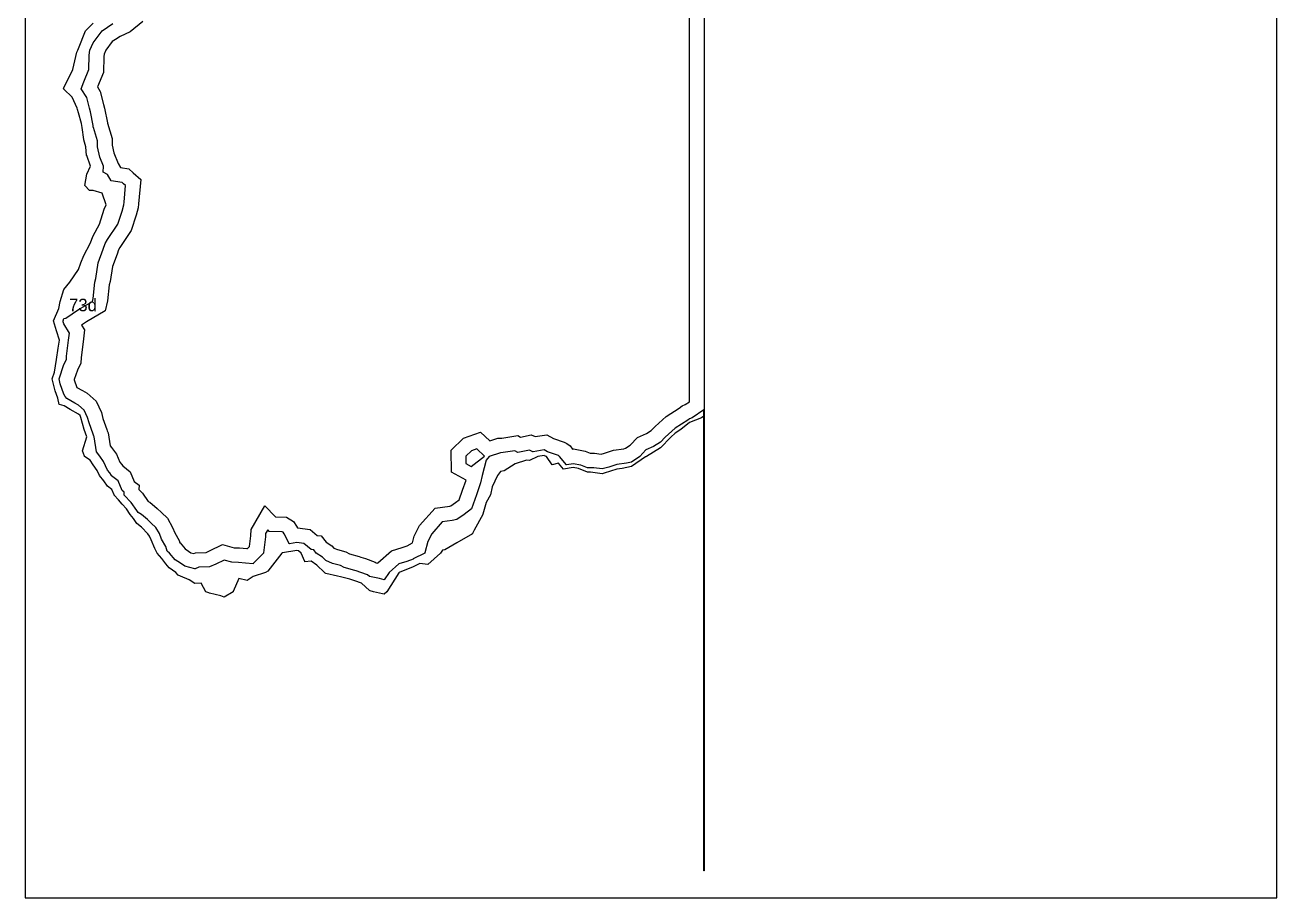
# Model space of a CAD drawing. Header units: millimetres. Extents: x 0 to 600, y 0 to 900.
# Drawn here: x 0 to 600, y 0 to 418 of the extents above; entities that cross this region are included whole.
import ezdxf
from ezdxf.enums import TextEntityAlignment as Align

# ---------------------------------------------------------------- set-up
doc = ezdxf.new("R2010")
doc.units = ezdxf.units.MM
for name, color, linetype in [('CORTE', 1, 'Continuous'), ('GRABADO', 5, 'Continuous'), ('HOJA', 8, 'Continuous')]:
    doc.layers.add(name, color=color, linetype=linetype)

msp = doc.modelspace()

# ---------------------------------------------------------------- linework, layer by layer
at = {"layer": 'CORTE'}
for points in [[(325.5, 545.49), (325.5, 13.38), (325.5, 13), (325.35, 13), (325.35, 230.74), (324.2, 229.99), (324.19, 229.98), (318.49, 227.73), (314.24, 224.33), (314.23, 224.32), (311.53, 222.63), (309.46, 220.74), (304.57, 215.62), (304.56, 215.61), (297.81, 211.47), (297.58, 211.32), (297.41, 211.23), (290.61, 206.58), (290.61, 206.58), (290.6, 206.57), (290.59, 206.57), (286.26, 205.69), (286.26, 205.69), (283.62, 205.27), (277.55, 203.39), (276.65, 203.14), (276.65, 203.14), (276.64, 203.14), (276.63, 203.14), (276.62, 203.14), (270.97, 203.94), (269.66, 203.88), (269.65, 203.88), (269.64, 203.88), (265.25, 205.63), (262.69, 206.14), (258.1, 205.34), (258.09, 205.34), (258.07, 205.34), (258.06, 205.34), (258.04, 205.35), (258.03, 205.36), (258.03, 205.36), (255.69, 208.17), (252.67, 207.38), (252.66, 207.38), (252.64, 207.38), (252.62, 207.39), (252.6, 207.4), (252.6, 207.41), (252.59, 207.41), (249.93, 211.47), (248.97, 211.79), (248.96, 211.79), (248.73, 211.92), (245.83, 211.46), (241.81, 209.48), (241.8, 209.48), (241.8, 209.48), (241.79, 209.48), (241.78, 209.48), (240.37, 209.58), (234.84, 207.87), (229.66, 204.58), (229.65, 204.57), (229.65, 204.57), (229.64, 204.57), (227.88, 204.19), (226.36, 202.23), (223.84, 196.84), (223.07, 192.99), (223.07, 192.98), (223.06, 192.97), (220.94, 189.44), (219.37, 183.72), (219.37, 183.71), (215.19, 176.09), (214.48, 174.46), (214.48, 174.44), (214.47, 174.44), (214.46, 174.43), (213.94, 174.07), (213.39, 173.69), (213.39, 173.69), (206.96, 170.03), (201.15, 166.71), (201.14, 166.71), (201.14, 166.7), (201.14, 166.7), (200, 166.51), (199.18, 165.19), (199.18, 165.18), (193.04, 159.76), (193.03, 159.76), (193.02, 159.75), (193.01, 159.75), (193, 159.74), (192.99, 159.74), (192.98, 159.74), (189.26, 160.19), (186.05, 158.54), (186.04, 158.54), (179.28, 155.9), (179.1, 155.72), (173.47, 146.67), (173.47, 146.66), (173.46, 146.66), (173.46, 146.65), (172.12, 145.52), (172.12, 145.51), (172.1, 145.5), (172.08, 145.5), (172.06, 145.5), (171.32, 145.65), (171.32, 145.65), (167.01, 146.63), (167.01, 146.63), (165.44, 147.11), (165.09, 147.18), (165.08, 147.18), (165.07, 147.18), (165.06, 147.19), (165.05, 147.19), (161.18, 150.75), (158.11, 151.83), (155.62, 152.59), (151.14, 153.85), (149.76, 154.05), (149.76, 154.05), (144.18, 155.45), (144.18, 155.45), (143.89, 155.53), (143.88, 155.53), (143.87, 155.54), (143.86, 155.54), (143.85, 155.55), (143.58, 155.92), (139.83, 159.44), (137.2, 161.23), (134.1, 161.01), (134.1, 161.01), (134.08, 161.01), (134.07, 161.01), (134.07, 161.01), (134.05, 161.02), (134.04, 161.03), (134.04, 161.04), (134.03, 161.05), (134.03, 161.05), (132.3, 165.18), (131.03, 166.23), (130.25, 166.35), (123.35, 165.23), (123.35, 165.23), (123.34, 165.23), (123.32, 165.23), (123.32, 165.23), (123.31, 165.23), (123.3, 165.24), (123.3, 165.24), (123.29, 165.25), (123.28, 165.25), (123.27, 165.26), (123.26, 165.3), (123.14, 165.18), (116.36, 156.56), (116.35, 156.56), (116.35, 156.56), (116.34, 156.55), (115.24, 155.9), (115.23, 155.9), (115.22, 155.9), (109.37, 153.87), (106.46, 152.03), (106.45, 152.02), (106.44, 152.02), (106.43, 152.02), (106.42, 152.02), (106.41, 152.02), (106.4, 152.02), (102.41, 153.05), (99.76, 146.68), (99.75, 146.67), (99.74, 146.65), (99.73, 146.65), (95.43, 143.99), (95.41, 143.99), (95.4, 143.98), (95.38, 143.98), (95.37, 143.99), (93.84, 144.61), (88.4, 145.97), (88.39, 145.98), (88.39, 145.98), (88.05, 146.19), (86.72, 146.64), (86.72, 146.64), (86.71, 146.64), (86.7, 146.65), (86.69, 146.65), (86.69, 146.66), (86.68, 146.67), (84.45, 150.67), (81.45, 150.56), (81.44, 150.56), (81.43, 150.56), (81.42, 150.56), (78.74, 152.35), (74.45, 154.12), (73.41, 154.51), (73.41, 154.52), (73.4, 154.52), (73.38, 154.53), (72.35, 155.91), (69.11, 158.09), (69.11, 158.1), (69.1, 158.1), (67.45, 160.07), (65.53, 162.62), (63.38, 165.18), (63.37, 165.19), (62.14, 167.41), (62.14, 167.41), (60.47, 171.42), (59.61, 173.3), (58.85, 174.44), (55.82, 177.49), (53.52, 179.35), (53.51, 179.36), (53.51, 179.37), (51.96, 181.65), (50.44, 183.71), (48.58, 186.41), (46.54, 188.58), (44.83, 190.68), (42.73, 192.96), (42.72, 192.97), (41.6, 195.66), (39.58, 197.25), (39.58, 197.25), (39.57, 197.26), (37.7, 199.74), (35.65, 202.23), (35.65, 202.23), (34.5, 204.77), (32.59, 207.4), (31.2, 209.61), (28.55, 211.47), (28.54, 211.48), (28.53, 211.49), (28.52, 211.5), (27.58, 214.1), (27.57, 214.11), (27.57, 214.13), (27.57, 214.14), (27.57, 214.15), (29.59, 220.79), (28.33, 224.38), (26.8, 230.03), (26.36, 230.98), (25.64, 231.61), (21.63, 233.91), (21.63, 233.91), (18.69, 235.68), (16.44, 236.24), (16.43, 236.24), (16.42, 236.25), (16.42, 236.25), (16.4, 236.27), (16.39, 236.28), (16.39, 236.29), (15.68, 239.29), (14.38, 242.88), (14.38, 242.88), (13, 248.56), (13, 248.57), (13, 248.58), (13, 248.59), (13, 248.6), (14.13, 251.86), (15.05, 257.84), (15.82, 263.36), (15.82, 263.36), (15.82, 263.36), (16.49, 267.09), (15.1, 271.63), (13.66, 276.34), (13.66, 276.35), (13.66, 276.36), (13.66, 276.38), (16.15, 282.32), (16.78, 285.63), (16.78, 285.63), (18.64, 291.42), (18.65, 291.43), (18.66, 291.44), (21.51, 294.92), (25.62, 301.03), (26.67, 304.16), (26.68, 304.17), (28.24, 307.65), (28.24, 307.65), (31.15, 313.43), (32.59, 317.07), (35.71, 322.69), (37.96, 329.81), (37.96, 329.82), (38.94, 331.92), (36.89, 337.55), (32.65, 338.85), (30.91, 338.78), (30.9, 338.78), (30.9, 338.78), (30.89, 338.78), (30.87, 338.79), (30.86, 338.79), (30.86, 338.8), (30.85, 338.8), (28.63, 341.12), (28.63, 341.13), (28.62, 341.14), (28.61, 341.15), (28.61, 341.16), (28.61, 341.17), (28.61, 341.19), (29.69, 346.61), (29.69, 346.62), (31.35, 350.44), (29.54, 355.62), (29.53, 355.63), (29.19, 359.69), (28.21, 363.13), (28.21, 363.14), (27.43, 368.95), (27.06, 370.87), (25.61, 375.91), (25.12, 377.54), (24.97, 378.2), (22.6, 383.42), (18.66, 387.26), (18.66, 387.26), (18.66, 387.27), (18.6, 387.35), (18.51, 387.42), (18.5, 387.43), (18.5, 387.44), (18.49, 387.45), (18.48, 387.47), (18.48, 387.48), (18.48, 387.49), (18.48, 387.5), (18.49, 387.51), (18.64, 387.92), (18.65, 387.92), (22.9, 396.77), (24.88, 405.04), (24.88, 405.05), (25.27, 406.03), (25.62, 406.84), (29, 415.3), (29, 415.3), (29.01, 415.31), (32.61, 418.92)], [(56.42, 419.8), (50.32, 414.82), (45.58, 412.59), (43.41, 411.14), (41.76, 410.09), (38.69, 406.01), (37.88, 404.11), (37.72, 402.97), (37.54, 395.29), (34.69, 388.38), (34.68, 388.37), (36.06, 386.22), (37.62, 380.02), (38.15, 378.17), (39.48, 371.17), (39.5, 371.06), (41.73, 363.65), (41.78, 360.45), (42.53, 356.8), (44.69, 351.7), (45.78, 349.78), (49.73, 349.14), (51.82, 347.25), (55.48, 344.13), (54.43, 332.33), (54.14, 330.54), (53.27, 326.95), (50.9, 319.61), (45.44, 311.47), (44.78, 310.43), (44.1, 308.36), (41.84, 302.37), (40.75, 295.22), (40.35, 293.63), (39.5, 285.91), (38.41, 281.12), (29.39, 275.94), (27.11, 274.35), (28.47, 272.07), (28.47, 272.07), (27.78, 266.27), (26.89, 258.89), (26.71, 256.05), (25.13, 252.77), (23.56, 248.21), (23.57, 248.2), (24.9, 244.53), (27.47, 242.99), (29.74, 241.69), (34.07, 237.88), (36.59, 232.43), (37.36, 229.56), (39.18, 224.4), (39.42, 223.73), (39.85, 222.71), (40.85, 216.5), (41.48, 215.68), (43.77, 212.52), (45.5, 208.68), (46.31, 207.78), (46.83, 206.88), (50.39, 204.08), (52.31, 199.51), (54.62, 197.67), (54.58, 195.67), (56.31, 193.82), (59.03, 189.89), (59.75, 189.46), (63.4, 186.51), (65.33, 184.57), (68.33, 181.84), (70.7, 177.48), (71.78, 174.88), (73.87, 171.12), (74.2, 170.14), (74.27, 170.08), (76.71, 167.16), (78.3, 166.09), (79.51, 165.3), (80.9, 164.94), (81.76, 165.32), (86.85, 165.48), (88.48, 166.2), (94.7, 169.23), (100.18, 167.74), (102.82, 167.6), (106.23, 167.33), (106.6, 167.3), (107.61, 168.35), (108.18, 173.41), (108.31, 176.5), (114.88, 187.71), (120.11, 182.44), (125.26, 182.32), (128.69, 180.28), (130.18, 178.01), (130.57, 177.25), (136.59, 176.39), (140.04, 173.55), (141.97, 173.34), (144.37, 170.38), (146.99, 168.6), (148.07, 167.58), (149.75, 166.84), (153.78, 165.77), (155.57, 164.77), (160.21, 163.51), (160.94, 163.25), (163.14, 162.52), (167.84, 160.87), (168.34, 160.42), (168.97, 160.3), (169.13, 160.55), (175.62, 166.26), (180.75, 167.76), (183.16, 168.7), (185.63, 169.99), (186.46, 173.19), (189.08, 178.42), (196.48, 186.66), (203.53, 187.67), (204.11, 187.8), (206.33, 189.36), (208.06, 190.65), (209.68, 195.29), (211.34, 200.02), (204.4, 203.85), (204.16, 214.45), (210.16, 220.12), (218.25, 223.13), (222.69, 218.89), (226.62, 220.16), (228.51, 220.23), (236.12, 221.45), (237.38, 220.73), (242.6, 221.83), (244.49, 220.95), (250.05, 221.84), (253.21, 220.05), (258.31, 218.35), (259.72, 217.68), (261.18, 216.44), (262.4, 214.99), (262.78, 215.06), (268.42, 213.92), (270.84, 212.96), (272.87, 213.06), (276.16, 212.6), (277.78, 213.05), (282.03, 214.37), (286.93, 215.15), (287.82, 215.33), (290.03, 216.84), (293.46, 220.43), (297.89, 222.45), (300.13, 223.83), (301.96, 225.74), (307.28, 230.6), (313.56, 234.54), (314.94, 235.64), (316.44, 236.24), (318.5, 237.58), (318.5, 538.21)]]:
    msp.add_lwpolyline(points, dxfattribs=at)
at = {"layer": 'GRABADO'}
msp.add_lwpolyline([(325.5, 543.05), (325.5, 60.97), (325.5, 60.59), (325.35, 60.59), (325.35, 233.68), (319.67, 229.99), (319.67, 229.98), (318.49, 229.52), (317.62, 228.82), (317.62, 228.82), (311.53, 225.01), (306.86, 220.74), (304.56, 218.34), (304.56, 218.33), (301.19, 216.26), (297.59, 214.62), (294.59, 211.48), (294.58, 211.48), (294.58, 211.47), (290.61, 208.75), (290.6, 208.75), (290.6, 208.75), (290.59, 208.75), (288.18, 208.26), (283.62, 207.53), (279.77, 206.34), (276.65, 205.46), (276.65, 205.46), (276.63, 205.45), (272.55, 206.03), (269.66, 205.9), (269.65, 205.9), (269.64, 205.9), (266.42, 207.18), (262.69, 207.93), (259.64, 207.4), (259.63, 207.4), (259.61, 207.41), (259.6, 207.41), (259.59, 207.42), (259.59, 207.42), (259.58, 207.43), (256.21, 211.48), (255.89, 211.75), (255.69, 211.84), (250.36, 213.62), (250.35, 213.63), (250.34, 213.63), (248.73, 214.54), (243.48, 213.7), (243.47, 213.7), (243.47, 213.7), (243.46, 213.7), (243.45, 213.71), (243.44, 213.71), (243.44, 213.71), (241.77, 214.5), (236.23, 213.33), (236.23, 213.33), (236.21, 213.33), (236.2, 213.33), (236.19, 213.33), (236.18, 213.33), (234.79, 214.15), (229.2, 213.25), (229.19, 213.25), (227.85, 213.2), (222.46, 211.47), (220.93, 209.62), (219.11, 202.25), (218.31, 198.76), (218.31, 198.76), (216.29, 192.98), (213.97, 186.32), (213.96, 186.31), (213.96, 186.3), (213.95, 186.29), (210.44, 183.69), (210.43, 183.69), (206.97, 181.25), (206.97, 181.25), (206.96, 181.24), (206.95, 181.24), (206.94, 181.24), (204.76, 180.78), (199.99, 180.09), (194.92, 174.45), (193.05, 170.72), (191.63, 165.21), (191.63, 165.2), (191.62, 165.18), (191.61, 165.17), (191.6, 165.16), (186.05, 162.32), (186.04, 162.31), (183.01, 161.13), (183.01, 161.13), (179.08, 159.98), (174.47, 155.92), (172.13, 152.35), (172.13, 152.35), (172.12, 152.34), (172.12, 152.34), (172.12, 152.33), (172.1, 152.32), (172.08, 152.32), (172.07, 152.32), (172.06, 152.32), (169.86, 152.99), (165.08, 153.92), (165.07, 153.93), (165.06, 153.93), (165.05, 153.94), (164.18, 154.74), (160.88, 155.9), (158.67, 156.62), (158.67, 156.62), (158.11, 156.83), (152.9, 158.24), (152.9, 158.24), (152.9, 158.24), (152.89, 158.25), (151.13, 159.23), (147.42, 160.22), (147.42, 160.22), (144.16, 161.66), (144.15, 161.66), (144.14, 161.66), (144.14, 161.67), (142.6, 163.12), (139.59, 165.17), (139.58, 165.17), (139.57, 165.17), (138.34, 166.7), (137.21, 166.83), (137.2, 166.83), (137.19, 166.83), (137.18, 166.83), (137.17, 166.84), (137.17, 166.84), (133.66, 169.74), (130.25, 170.23), (126.67, 169.65), (126.66, 169.65), (126.65, 169.65), (126.64, 169.65), (126.63, 169.65), (126.62, 169.66), (126.61, 169.67), (126.6, 169.68), (124.14, 174.45), (123.72, 175.09), (123.25, 175.37), (117.13, 175.51), (117.12, 175.51), (117.11, 175.52), (117.1, 175.52), (117.09, 175.53), (117.08, 175.53), (116.32, 176.32), (115.23, 174.47), (115.17, 172.87), (115.17, 172.87), (114.3, 165.21), (114.3, 165.2), (114.3, 165.19), (114.29, 165.18), (109.39, 160.1), (109.39, 160.09), (109.38, 160.09), (109.37, 160.08), (109.36, 160.08), (109.35, 160.08), (109.34, 160.07), (105.71, 160.35), (102.36, 160.62), (99.07, 160.79), (99.07, 160.79), (99.06, 160.79), (95.4, 161.78), (91.44, 159.86), (91.44, 159.86), (88.45, 158.52), (88.44, 158.52), (88.43, 158.52), (83.33, 158.36), (81.48, 157.56), (81.47, 157.55), (81.46, 157.55), (81.45, 157.55), (81.44, 157.55), (81.44, 157.55), (76.66, 158.82), (76.64, 158.82), (74.44, 160.25), (74.44, 160.25), (71.98, 161.91), (71.98, 161.91), (71.98, 161.91), (71.97, 161.92), (69.24, 165.18), (68.17, 166.12), (68.17, 166.12), (68.16, 166.13), (68.16, 166.14), (68.15, 166.14), (67.44, 168.27), (65.47, 171.83), (64.38, 174.46), (62.75, 177.45), (60.49, 179.51), (60.49, 179.51), (58.7, 181.31), (55.76, 183.69), (54.21, 184.59), (54.2, 184.6), (54.19, 184.61), (53.51, 185.56), (50.84, 189.42), (47.53, 192.96), (47.53, 192.96), (47.52, 192.97), (47.51, 192.98), (47.51, 192.99), (47.51, 193), (47.51, 193), (47.56, 194.35), (46.55, 195.14), (46.55, 195.15), (46.54, 195.16), (46.54, 195.16), (46.53, 195.17), (44.64, 199.7), (41.45, 202.21), (41.44, 202.22), (41.44, 202.22), (41.43, 202.23), (41.43, 202.23), (40.63, 203.63), (39.57, 204.8), (39.57, 204.8), (39.56, 204.81), (39.56, 204.81), (37.68, 208.99), (35.87, 211.49), (34.22, 213.64), (34.21, 213.64), (34.21, 213.65), (34.2, 213.67), (33.07, 220.77), (32.9, 221.18), (32.59, 222.04), (30.68, 227.48), (30.67, 227.48), (29.98, 230.03), (28.33, 233.6), (25.64, 235.97), (23.92, 236.96), (20.1, 239.25), (20.1, 239.25), (20.09, 239.26), (19.3, 240.11), (19.29, 240.11), (19.29, 240.12), (18.65, 241.23), (18.65, 241.24), (18.65, 241.24), (16.85, 246.17), (16.85, 246.18), (16.28, 248.55), (16.28, 248.56), (16.28, 248.58), (16.28, 248.6), (18.64, 255.43), (18.65, 255.43), (18.65, 255.43), (19.81, 257.85), (19.92, 259.53), (19.92, 259.53), (20.83, 267.1), (21.24, 270.53), (18.65, 274.88), (18.65, 274.89), (18.33, 275.92), (18.2, 276.33), (18.2, 276.34), (18.2, 276.35), (18.2, 276.37), (18.21, 276.38), (18.65, 277.44), (18.65, 277.44), (18.65, 277.45), (18.66, 277.46), (18.67, 277.47), (18.68, 277.48), (18.7, 277.48), (19.63, 277.68), (25.64, 281.86), (25.64, 281.86), (32.26, 285.66), (32.58, 287.07), (33.44, 294.89), (33.44, 294.89), (33.88, 296.62), (35.03, 304.15), (35.03, 304.16), (35.03, 304.16), (37.5, 310.69), (38.4, 313.42), (38.4, 313.43), (38.4, 313.43), (39.56, 315.28), (44.54, 322.69), (46.53, 328.85), (47.28, 331.93), (47.48, 333.2), (48.19, 341.15), (47.2, 341.99), (46.56, 342.57), (41.35, 343.41), (41.33, 343.42), (41.32, 343.42), (41.31, 343.43), (41.31, 343.43), (41.3, 343.44), (41.3, 343.45), (39.57, 346.53), (37.43, 347.5), (37.43, 347.5), (37.42, 347.51), (37.41, 347.52), (37.4, 347.53), (37.39, 347.54), (37.39, 347.56), (37.39, 347.57), (37.63, 350.43), (35.82, 354.71), (35.82, 354.71), (35.82, 354.72), (34.79, 359.69), (34.79, 359.69), (34.75, 362.56), (32.83, 368.93), (32.72, 369.09), (32.72, 369.09), (32.71, 369.1), (32.71, 369.11), (32.58, 369.96), (31.33, 376.54), (30.86, 378.2), (29.55, 383.41), (26.97, 387.44), (26.97, 387.45), (26.97, 387.46), (26.96, 387.47), (26.96, 387.48), (26.96, 387.49), (26.97, 387.51), (28.13, 390.85), (28.13, 390.85), (30.57, 396.76), (30.73, 403.55), (31.08, 406.01), (31.08, 406.02), (31.08, 406.03), (32.59, 409.54), (32.59, 409.55), (32.6, 409.56), (36.92, 415.31), (36.93, 415.31), (36.94, 415.32), (39.59, 417), (42.13, 418.7)], dxfattribs=at)
msp.add_lwpolyline([(213.94, 214.06), (211.23, 211.5), (211.31, 208.04), (213.89, 206.61), (220.25, 211.54), (216.59, 215.04), (213.94, 214.06)], close=True, dxfattribs=at)
at = {"layer": 'HOJA'}
msp.add_lwpolyline([(0, 0), (600, 0), (600, 900), (0, 900)], close=True, dxfattribs=at)

# ---------------------------------------------------------------- texts
at = {"layer": 'GRABADO'}
msp.add_text('73d', height=6, dxfattribs=at).set_placement((27.76, 283.97), align=Align.MIDDLE_CENTER)

doc.saveas('drawing.dxf')
